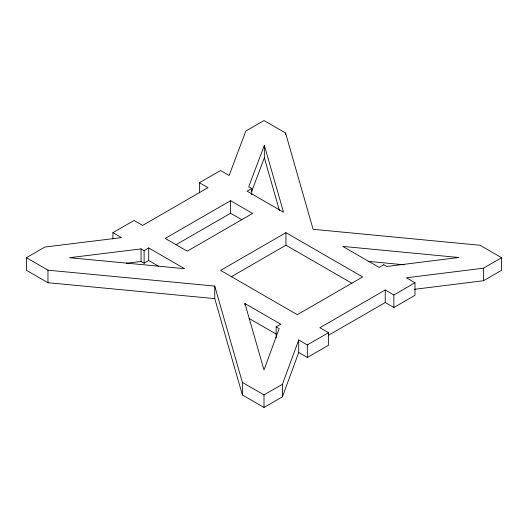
<?xml version="1.0" encoding="UTF-8"?>
<svg xmlns="http://www.w3.org/2000/svg" width="528" height="528" viewBox="0 0 528 528"><rect width="100%" height="100%" fill="white"/><g stroke="black" fill="none" stroke-linecap="round" stroke-linejoin="round"><path stroke-width="0.79" d="M47.962 282.718L47.962 270.178L26.4 257.73L26.4 270.27L47.962 282.718L214.751 298.63L242.392 394.97L264 407.444L282.447 396.799L298.716 352.473L298.716 339.94L307.336 344.916L307.336 357.449L298.716 352.473M242.392 394.97L242.392 382.43L214.751 286.09L47.962 270.178M244.939 305.092L244.939 303.521L280.784 324.218L276.137 326.905L276.137 337.874M282.447 396.799L282.447 384.259L298.716 339.94M328.39 335.339L385.229 302.524L385.229 289.984L319.869 327.723L328.508 332.713L328.508 345.253L307.336 357.449M393.868 307.514L393.868 294.974L414.975 282.77L414.975 295.304L393.868 307.514L385.229 302.524M251.744 188.529L247.084 191.176L283.516 212.21L264.35 145.246L248.728 186.787L251.744 188.529L251.744 194.799M251.625 191.631L264.35 157.786L264.35 145.246M144.104 250.675L148.711 247.969L184.582 268.673L69.571 257.704L141.049 248.906L144.104 250.675L144.104 263.215L141.049 261.446L126.43 263.248M144.104 263.215L148.711 260.502L148.711 247.969M307.336 344.916L328.508 332.713M26.4 257.73L44.926 247.031L121.486 237.613L112.926 232.67L112.926 238.94M199.399 192.885L199.399 182.701L220.565 170.524L229.126 175.468L245.837 131.043L264 120.556L285.562 133.003L313.117 229.297L479.992 245.256L501.6 257.73L501.6 270.27L483.496 280.724L414.473 289.318M112.926 232.67L134.079 220.46L142.639 225.403L207.999 187.664L199.399 182.701M230.578 200.699L165.218 238.438L187.255 251.163L252.615 213.424L230.578 200.699L230.578 213.239L241.956 219.806M175.87 244.82L230.578 213.239M285.945 232.67L220.585 270.402L297.29 314.688L362.65 276.949L285.945 232.67L285.945 245.203L351.998 283.338M231.244 276.791L285.945 245.203M242.392 382.43L264 394.911L282.447 384.259M414.975 282.77L406.355 277.787L483.496 268.184L501.6 257.73M368.082 261.36L404.059 264.799M385.229 289.984L393.868 294.974M276.137 326.905L279.16 328.647L264 369.956L244.939 303.521M148.711 260.502L158.558 266.191M249.157 318.496L276.566 334.323M264.35 157.786L279.457 210.566M483.496 268.184L483.496 280.724M285.562 133.003L285.562 134.567M264 394.911L264 407.444M214.751 286.09L214.751 298.63M141.049 248.906L141.049 261.446M383.777 264.752L379.157 267.425L342.738 246.398L458.839 257.499L386.76 266.475L383.777 264.752"/></g></svg>
